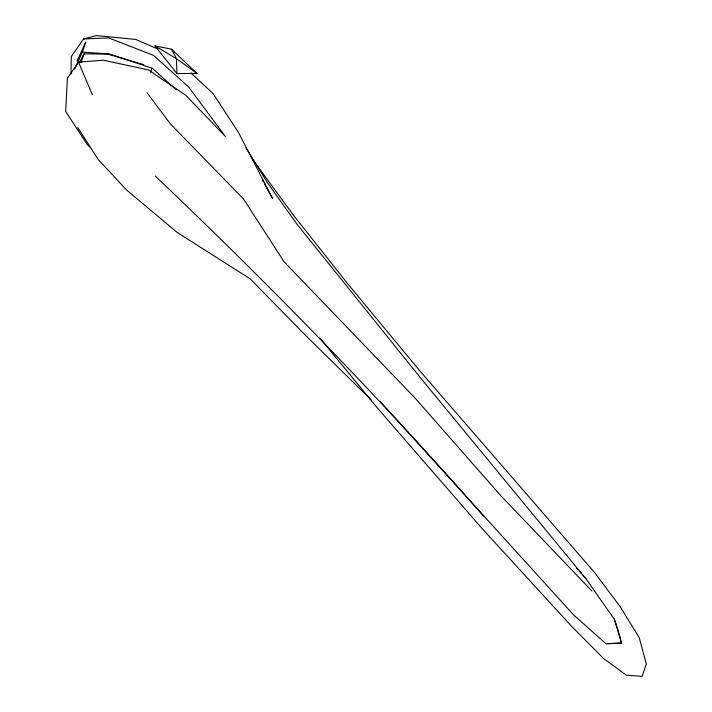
<?xml version="1.0" encoding="UTF-8"?>
<svg xmlns="http://www.w3.org/2000/svg" width="712" height="712" viewBox="0 0 712 712"><rect width="100%" height="100%" fill="white"/><g stroke="black" fill="none" stroke-linecap="round" stroke-linejoin="round"><path stroke-width="1.07" d="M71.022 73.968L71.289 56.595L83.5 38.991L96.547 35.6L135.743 39.427L157.984 49.101M74.724 69.002L82.343 52.118L85.832 41.946M81.026 62.665L84.043 53.854L107.619 54.085L143.744 64.65M150.517 72.17L151.896 68.147M77.101 61.099L85.271 42.943M79.397 62.558L84.043 53.854M83.5 38.991L108.607 37.896L153.436 55.305L188.662 87.006L225.321 136.375L185.805 95.328L148.434 69.918L103.4 60.191L78.543 62.149L67.409 78.222L65.664 111.384L87.3 144.678L89.676 146.93M379.95 401.328L573.623 614.937L605.894 643.692L621.558 643.132L614.287 619.182L585.985 578.829L421.362 378.926L296.966 224.218L267.534 182.753L245.96 147.811M605.894 643.692L621.558 643.132L617.464 628.002L614.287 619.182M176.932 73.523L196.993 73.469L171.548 49.199L154.913 45.871L176.932 73.523L176.505 58.767L171.548 49.199M82.343 52.118L109.372 53.952L152.457 68.37L176.051 89.676M154.913 45.871L176.505 58.767L196.993 73.469M190.994 72.944L213.333 93.877L238.636 132.77L272.447 198.265L264.455 183.838M155.332 176.069C269.43 284.693 379.612 397.376 483.395 515.969M371.13 399.832L305.448 335.263L250.143 278.819L177.181 232.45L126.878 190.282L98.203 159.541L77.75 127.59M591.877 590.978L500.874 495.757L414.873 397.883L284.097 261.811L243.646 199.146L170.061 123.541L147.099 92.845M576.48 567.971L577.948 569.636M579.408 571.309L581.597 573.819M583.066 575.492L585.985 578.829M319.75 337.906L377.315 407.914L481.089 527.423L570.704 625.394L603.687 658.591L626.337 675.154L642.064 676.4L646.336 663.94L639.234 637.676L620.366 606.989L594.68 572.679L419.484 370.471L347.055 282.967L293.495 215.246L252.52 159.283M262.327 179.985L263.387 181.916M78.543 62.149L92.275 94.607"/></g></svg>
